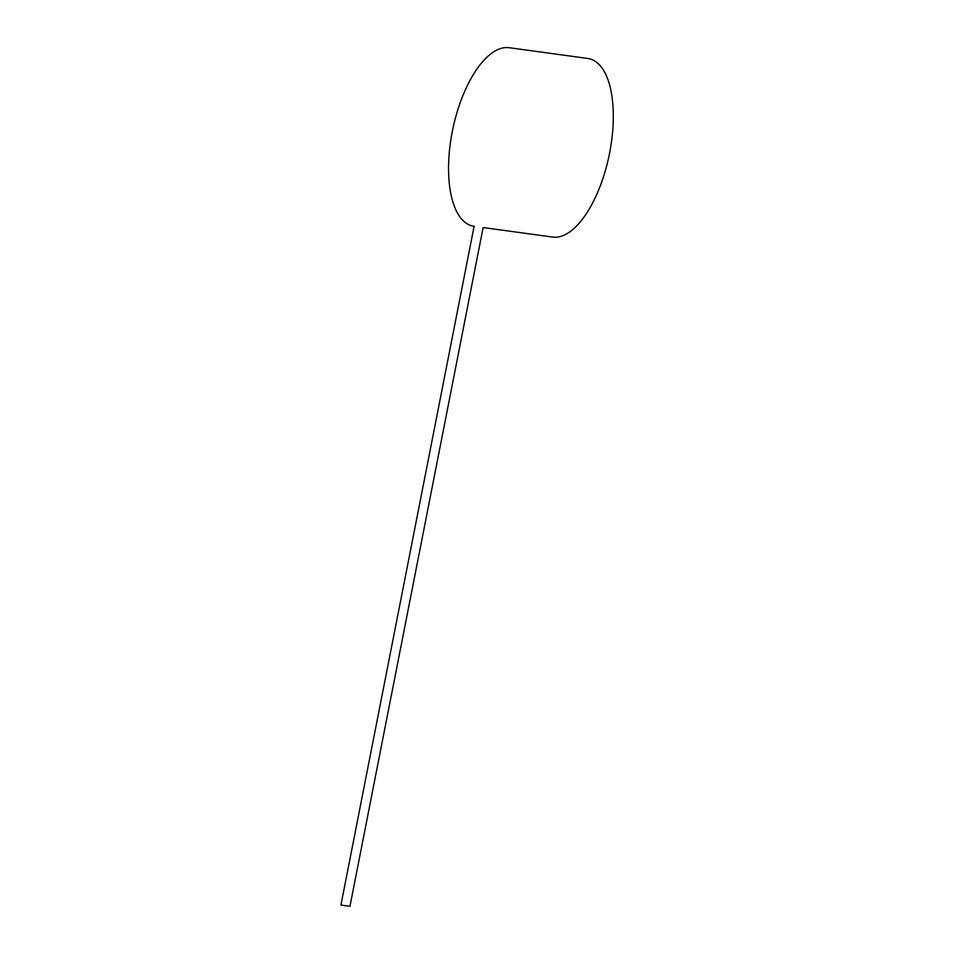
<?xml version="1.0" encoding="UTF-8"?>
<svg xmlns="http://www.w3.org/2000/svg" width="954" height="954" viewBox="0 0 954 954"><rect width="100%" height="100%" fill="white"/><g stroke="black" fill="none" stroke-linecap="round" stroke-linejoin="round"><path stroke-width="1.43" d="M474.09 226.313L340.924 905.06L349.963 906.3L483.129 227.553L552.736 237.081A91.047 39.615 -78.1 0 0 609.582 153.153A91.047 39.615 -78.1 0 0 587.783 58.468L509.126 47.7A91.047 39.615 -78.1 0 0 452.279 131.628A91.047 39.615 -78.1 0 0 474.09 226.313"/></g></svg>
